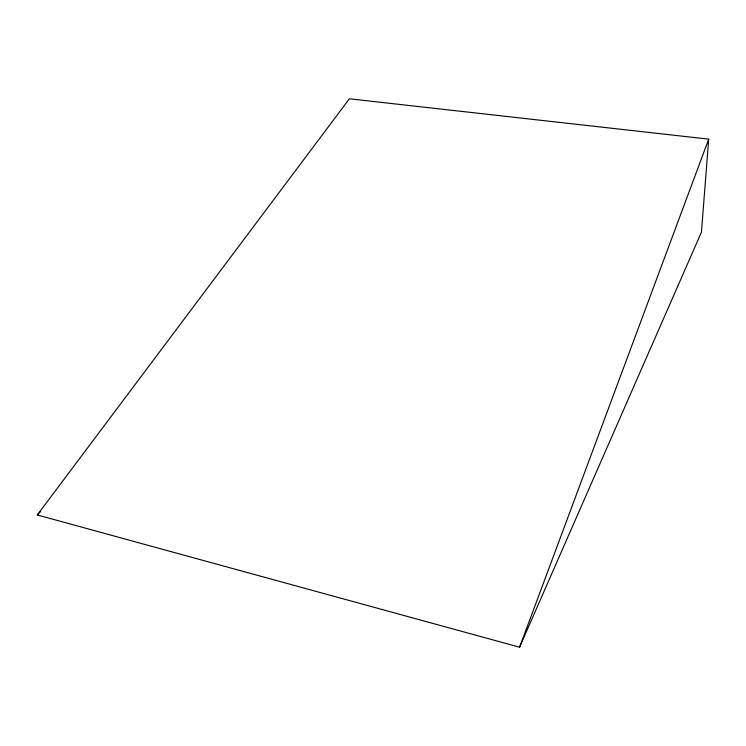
<?xml version="1.0" encoding="UTF-8"?>
<svg xmlns="http://www.w3.org/2000/svg" width="746" height="746" viewBox="0 0 746 746"><rect width="100%" height="100%" fill="white"/><g stroke="black" fill="none" stroke-linecap="round" stroke-linejoin="round"><path stroke-width="1.12" d="M708.7 139.148L701.436 232.165L519.58 647.211L37.3 514.954L349.38 98.789L708.7 139.148L519.58 647.211M37.3 514.954L40.536 511.607"/></g></svg>
